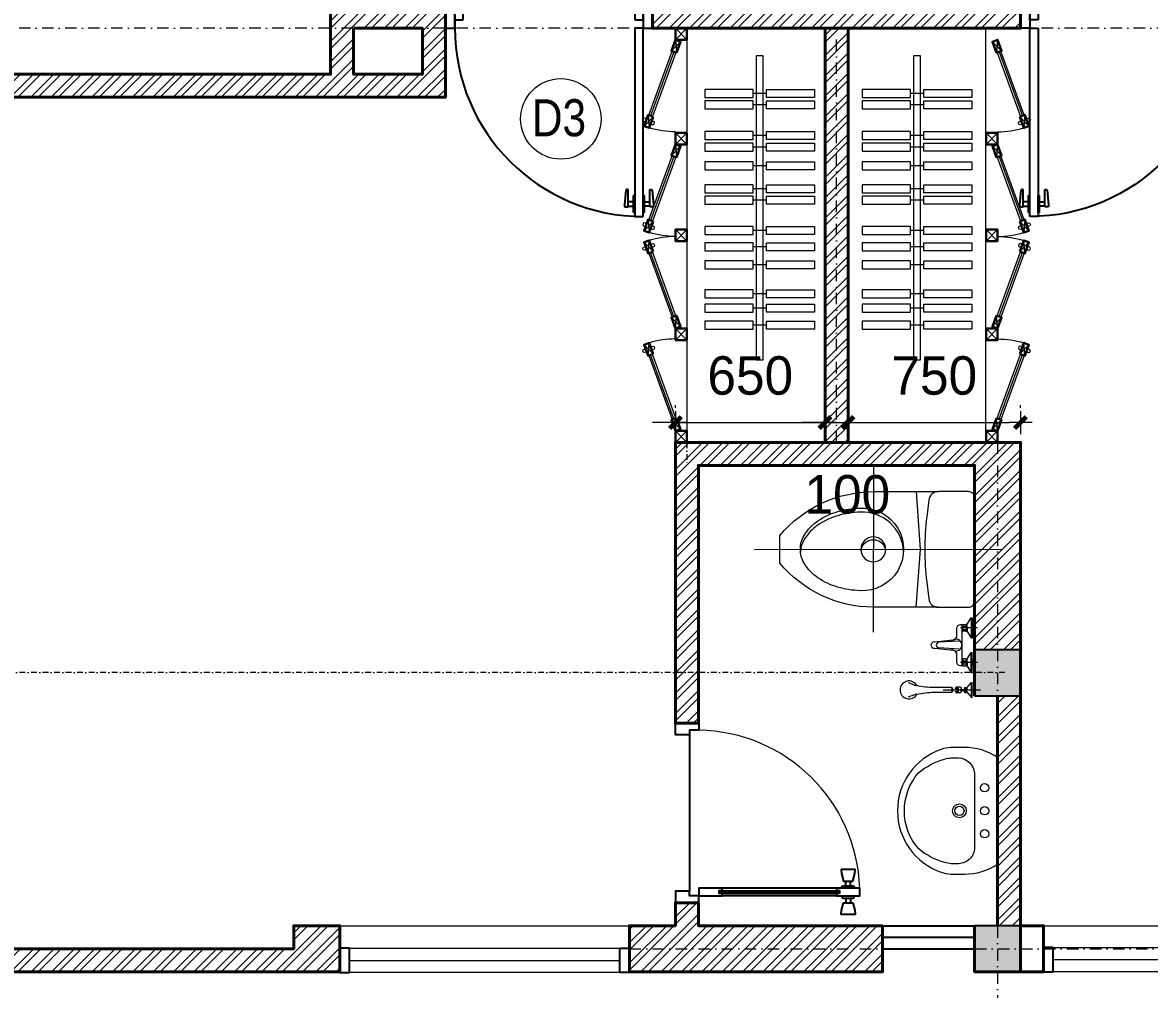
# Model space of a CAD drawing. Header units: millimetres. Extents: x 615730 to 2792744, y 139412 to 597571.
# Drawn here: x 669536 to 674436, y 289635 to 293837 of the extents above; entities that cross this region are included whole.
import ezdxf

# ---------------------------------------------------------------- set-up
doc = ezdxf.new("R2010")
doc.units = ezdxf.units.MM
doc.header["$MEASUREMENT"] = 0
doc.header["$PDMODE"] = 34
doc.linetypes.add('DASHDOT', pattern=[1, 0.5, -0.25, 0, -0.25])
doc.layers.get('0').update_dxf_attribs({"lineweight": 5})
for name, color, linetype, lineweight in [('1L', 1, 'Continuous', 9), ('AN_0.20', 2, 'Continuous', 20), ('CHITIET', 144, 'Continuous', 5), ('Ncua', 121, 'Continuous', 18), ('NETNGOAITUONG', 1, 'Continuous', 40), ('NTHAY1', 61, 'Continuous', 25), ('TIM TRUC', 149, 'DASHDOT', 9), ('VATDUNG', 33, 'Continuous', 13), ('VLIEU', 250, 'Continuous', 9)]:
    doc.layers.add(name, color=color, linetype=linetype, lineweight=lineweight)
for name, color, linetype in [('AN_TEXT', 254, 'Continuous'), ('CUA', 132, 'Continuous'), ('DOORS', 1, 'Continuous'), ('NET MANH', 252, 'Continuous'), ('NETCAT', 4, 'Continuous'), ('SWING', 7, 'Continuous'), ('THBI-VS', 1, 'Continuous'), ('VL', 155, 'Continuous')]:
    doc.layers.add(name, color=color, linetype=linetype)
doc.styles.add('romans', font='romans.shx', dxfattribs={"height": 240})
doc.styles.add('VNI-AVO', font='vni-roms.shx')
doc.dimstyles.new('1-50b', dxfattribs={"dimtxt": 167, "dimasz": 50, "dimexe": 75, "dimexo": 150, "dimgap": 120, "dimtad": 1, "dimdec": 0, "dimzin": 12, "dimtxsty": 'VNI-AVO', "dimblk": ']', "dimcen": 0, "dimdle": 50, "dimclrd": 252, "dimclre": 252, "dimclrt": 2, "dimadec": 0, "dimazin": 0, "dimtfac": 1, "dimtdec": 0, "dimtix": 1, "dimtmove": 2, "dimatfit": 0, "dimldrblk": 'OPEN90', "dimfxl": 1, "dimlwd": -1, "dimlwe": -1, "dimarcsym": 0})
pattern_1 = [(45, (0, 0), (-44.194174, 44.194174), []), (45, (0, 31.25), (-44.194174, 44.194174), [])]

# ---------------------------------------------------------------- blocks, each defined once
blk = doc.blocks.new('08PDRR02')
at = {"color": 0, "linetype": 'ByBlock'}
for p, q in [((1, 0), (0, 0)), ((0, 0), (0, -1)), ((1, -1), (1, 0)), ((0, -1), (1, -1))]:
    blk.add_line(p, q, dxfattribs=at)
blk = doc.blocks.new('08PDNB02')
at = {"color": 0, "linetype": 'ByBlock'}
for p, q in [((1.25, -0.55), (1.25, 2.75)), ((1.25, 2.75), (1.54, 2.75)), ((1.54, 2.75), (1.69, 2.59)), ((1.69, 2.59), (1.95, -0.13)), ((0, -1.62), (0, 1.62)), ((0, 1.62), (0.25, 1.62)), ((0.25, -1.62), (0.25, 1.62)), ((0.25, 0.38), (1.25, 0.38)), ((0.25, -1.62), (0, -1.62)), ((1.25, -0.38), (0.25, -0.38)), ((1.95, -0.55), (1.25, -0.55)), ((1.95, -0.13), (1.95, -0.55))]:
    blk.add_line(p, q, dxfattribs=at)
blk = doc.blocks.new('*U45')
at = {"layer": 'DOORS', "color": 0, "linetype": 'Continuous', "ltscale": 200}
for p, q in [((0, 15), (0, 55)), ((900, 15), (900, 55)), ((0, -25), (0, -55)), ((900, -25), (900, -55))]:
    blk.add_line(p, q, dxfattribs=at)
at = {"layer": 'SWING', "color": 1, "linetype": 'Continuous', "ltscale": 200}
blk.add_arc((0, 55), 900, 0, 90, dxfattribs=at)
at = {"layer": 'DOORS', "color": 8, "linetype": 'Continuous', "ltscale": 200, "xscale": 25.4, "yscale": 25.4, "zscale": 25.4, "rotation": 180}
blk.add_blockref('08PDNB02', (0, 895), dxfattribs=at)
at = {"layer": 'DOORS', "color": 0, "linetype": 'Continuous', "ltscale": 200, "xscale": 900, "yscale": 39.99999999999999, "rotation": 90}
blk.add_blockref('08PDRR02', (0, 55), dxfattribs=at)
at = {"layer": 'DOORS', "color": 8, "linetype": 'Continuous', "ltscale": 200, "xscale": 25.4, "yscale": -25.4, "zscale": 25.4}
blk.add_blockref('08PDNB02', (40, 895), dxfattribs=at)
at = {"layer": 'DOORS', "color": 0, "linetype": 'Continuous', "ltscale": 200, "xscale": 45, "yscale": 110}
for p in [(-45, 55), (900, 55)]:
    blk.add_blockref('08PDRR02', p, dxfattribs=at)
at = {"layer": 'DOORS', "color": 1, "linetype": 'Continuous', "ltscale": 200, "xscale": 39.99999999999999, "yscale": 69.99999999999999}
for p in [(0, 15), (860, 15)]:
    blk.add_blockref('08PDRR02', p, dxfattribs=at)
blk = doc.blocks.new('A$C15981CF1')
at = {"color": 8, "linetype": 'Continuous'}
for p, q in [((81, 101.2), (81, 598.8)), ((97.5, 611.2), (97.5, 88.8)), ((114.1, 101.2), (114.1, 598.7)), ((70.9, 60.7), (50.6, 60.7)), ((124.2, 60.7), (144.5, 60.7)), ((70.9, 40.5), (50.6, 40.5)), ((124.2, 40.5), (144.5, 40.5))]:
    blk.add_line(p, q, dxfattribs=at)
for points in [[(101.2, 740.5), (101.2, 801.3), (50.6, 801.3), (50.6, 700), (81, 700), (81, 740.5)], [(780, 740.5), (780, 801.3), (830.6, 801.3), (830.6, 700), (800.3, 700), (800.3, 740.5)], [(81, 598.8), (90.9, 598.8), (90.9, 611.2), (104.2, 611.2), (104.2, 598.7), (114.1, 598.7), (114.1, 700), (81, 700)], [(90.9, 88.8), (90.9, 101.2), (81, 101.2), (81, 0), (114.1, 0), (114.1, 101.3), (104.2, 101.3), (104.2, 88.8)], [(50.6, 30.4), (17.6, 21.8), (0, 20.2), (0, 81), (17.6, 79.4), (50.6, 70.9)], [(144.5, 30.4), (177.5, 21.8), (195.1, 20.2), (195.1, 81), (177.5, 79.4), (144.5, 70.9)]]:
    blk.add_lwpolyline(points, close=True, dxfattribs=at)
for points in [[(81, 78), (75.9, 78, 0.414214), (70.9, 72.9), (70.9, 29.7, 0.414214), (75.9, 24.6), (81, 24.6)], [(114.1, 78), (119.2, 78, -0.414214), (124.2, 72.9), (124.2, 29.7, -0.414214), (119.2, 24.6), (114.1, 24.6)]]:
    blk.add_lwpolyline(points, format="xyb", dxfattribs=at)
at = {"layer": '1L', "color": 8, "linetype": 'Continuous'}
for p, q in [((90.9, 611.2), (90.9, 88.8)), ((104.2, 611.2), (104.2, 88.8))]:
    blk.add_line(p, q, dxfattribs=at)
at = {"layer": '1L', "color": 8}
blk.add_arc((89.9, 710.1), 710.4, 271.9486, 359.1894, dxfattribs=at)
blk = doc.blocks.new('A$C1697067F')
at = {"layer": 'NETCAT', "color": 8, "linetype": 'Continuous'}
blk.add_blockref('A$C15981CF1', (0, 0), dxfattribs=at)
blk = doc.blocks.new('vtt2')
at = {"layer": 'VATDUNG'}
for p, q in [((-10.1, 0), (10.1, 0)), ((10.1, 0), (10.1, -10.1)), ((139.9, 0), (139.9, -10.1)), ((160.1, 0), (139.9, 0)), ((-43.6, -15.6), (-43.6, -11)), ((-43.6, -11), (43.6, -11)), ((-15.7, -33.5), (-43.6, -15.6)), ((-43.6, -15.6), (43.6, -15.6)), ((0, -33.5), (-15.7, -33.5)), ((-14.8, -50.8), (-14.8, -38.7)), ((-13, -36.7), (-13.6, -33.5)), ((-12.8, -36.7), (-9.6, -36.7)), ((10.1, -10.1), (-10.1, -10.1)), ((-6.9, -52.1), (-6.9, -37.3)), ((-4.3, -36.7), (4.3, -36.7)), ((0, -33.5), (15.7, -33.5)), ((6.9, -52.1), (6.9, -37.3)), ((9.6, -36.7), (12.8, -36.7)), ((13, -36.7), (13.6, -33.5)), ((14.8, -38.7), (14.8, -50.8)), ((15.7, -33.5), (43.6, -15.6)), ((43.6, -15.6), (43.6, -11)), ((106.4, -15.6), (106.4, -11)), ((193.6, -11), (106.4, -11)), ((134.3, -33.5), (106.4, -15.6)), ((193.6, -15.6), (106.4, -15.6)), ((150, -33.5), (134.3, -33.5)), ((135.2, -38.7), (135.2, -50.8)), ((137, -36.7), (136.4, -33.5)), ((140.4, -36.7), (137.2, -36.7)), ((139.9, -10.1), (160.1, -10.1)), ((143.1, -52.1), (143.1, -37.3)), ((154.3, -36.7), (145.7, -36.7)), ((150, -33.5), (165.7, -33.5)), ((156.9, -52.1), (156.9, -37.3)), ((162.8, -36.7), (159.6, -36.7)), ((163, -36.7), (163.6, -33.5)), ((164.8, -50.8), (164.8, -38.7)), ((165.7, -33.5), (193.6, -15.6)), ((193.6, -15.6), (193.6, -11)), ((237.1, -15.3), (237.1, -11)), ((301.9, -11), (237.1, -11)), ((260.9, -34.8), (237.1, -15.3)), ((301.9, -15.3), (237.1, -15.3)), ((280.5, -36.6), (258.5, -36.6)), ((258.5, -43.3), (258.5, -36.6)), ((258.5, -43.3), (280.5, -43.3)), ((260.9, -34.8), (269.5, -34.8)), ((260.9, -45.1), (269.5, -45.1)), ((265.7, -59.9), (267.2, -47.3)), ((278.1, -34.8), (269.5, -34.8)), ((278.1, -45.1), (269.5, -45.1)), ((273.3, -59.9), (271.8, -47.3)), ((278.1, -34.8), (301.9, -15.3)), ((280.5, -43.3), (280.5, -36.6)), ((301.9, -15.3), (301.9, -11)), ((-9.1, -55.9), (-9.1, -52.7)), ((4.3, -52.8), (-4.3, -52.8)), ((9.1, -55.9), (9.1, -52.7)), ((12.8, -52.8), (9.6, -52.8)), ((57.9, -68.1), (62.6, -155.9)), ((92.1, -68.1), (87.4, -155.9)), ((137.2, -52.8), (140.4, -52.8)), ((140.9, -55.9), (140.9, -52.7)), ((145.7, -52.8), (154.3, -52.8)), ((159.1, -55.9), (159.1, -52.7)), ((257, -65), (257, -78.4)), ((282, -65), (282, -78.4))]:
    blk.add_line(p, q, dxfattribs=at)
at = {"layer": 'VATDUNG', "linetype": 'Continuous'}
for p, q in [((0, 10.9), (0, -62.4)), ((150, 10.9), (150, -62.4)), ((269.5, -138.3), (269.5, 24)), ((259.5, -43.3), (259.5, -36.6)), ((260.5, -43.3), (260.5, -36.6)), ((261.5, -43.3), (261.5, -36.6)), ((262.5, -43.3), (262.5, -36.6)), ((263.5, -43.3), (263.5, -36.6)), ((264.5, -43.3), (264.5, -36.6)), ((265.5, -43.3), (265.5, -36.6)), ((266.5, -43.3), (266.5, -36.6)), ((267.5, -43.3), (267.5, -36.6)), ((268.5, -43.3), (268.5, -36.6)), ((269.5, -43.3), (269.5, -36.6)), ((270.5, -43.3), (270.5, -36.6)), ((271.5, -43.3), (271.5, -36.6)), ((272.5, -43.3), (272.5, -36.6)), ((273.5, -43.3), (273.5, -36.6)), ((274.5, -43.3), (274.5, -36.6)), ((275.5, -43.3), (275.5, -36.6)), ((276.5, -43.3), (276.5, -36.6)), ((277.5, -43.3), (277.5, -36.6)), ((278.5, -43.3), (278.5, -36.6)), ((279.5, -43.3), (279.5, -36.6)), ((262.9, -85.1), (262.9, -73.3)), ((276.1, -85.1), (276.1, -73.3))]:
    blk.add_line(p, q, dxfattribs=at)
at = {"layer": 'VATDUNG'}
for points in [[(-10.1, -10.1), (-10.1, 0)], [(160.1, -10.1), (160.1, 0)]]:
    blk.add_lwpolyline(points, dxfattribs=at)
for points in [[(-9.6, -52.8), (-12.8, -52.8, -0.414214), (-14.8, -50.8)], [(52.9, -94.7, -0.076151), (50, -87.5, 0.253452), (33.2, -78.4), (1.3, -78.4, -0.414214), (-14.7, -62.4), (-14.7, -55.9), (164.7, -55.9), (164.7, -62.4, -0.414214), (148.7, -78.4), (116.8, -78.4, 0.253452), (100, -87.5, -0.076151), (97.1, -94.7)], [(53.1, -96.3), (61.4, -174.7, 1.184895), (88.6, -174.7), (97, -94.9)], [(159.6, -52.8), (162.8, -52.8, 0.414214), (164.8, -50.8)], [(261.6, -99.8, 0.24616), (259.5, -102.6), (259.5, -176.9, -0.04738), (251, -252.2, 3.957386), (288, -252.2, -0.04738), (279.5, -176.9), (279.5, -102.6, 0.182299), (278.2, -100.3, 0.036518), (277.4, -96.9, 0.144549), (261.6, -96.9, 0.036518), (260.8, -100.3)], [(266, -57.5, 0.018576), (264.5, -57.8, 0.076901), (260.7, -59.4, 0.107156), (257.9, -62.2, 0.146395), (257, -65, 0.146395)], [(269.5, -70.5, 0.063925), (264.5, -71.2, 0.076901), (260.7, -72.8, 0.107156), (257.9, -75.6, 0.146395), (257, -78.4, 0.146395), (257.9, -81.2, 0.107156), (260.7, -83.9, 0.045668), (262.9, -85.1, 0.063925)], [(276.1, -85.1, 0.045668), (278.3, -83.9, 0.107156), (281.1, -81.2, 0.146395), (282, -78.4, 0.146395), (281.1, -75.6, 0.107156), (278.3, -72.8, 0.076901), (274.5, -71.2, 0.063925), (269.5, -70.5, 0.063925)], [(282, -65, 0.146395), (281.1, -62.2, 0.107156), (278.3, -59.4, 0.076901), (274.5, -57.8, 0.018576), (273, -57.5, 0.063925)]]:
    blk.add_lwpolyline(points, format="xyb", dxfattribs=at)
at = {"layer": 'VATDUNG', "linetype": 'Continuous'}
for points in [[(269.5, -72, 0.063925), (264.9, -72.6, 0.076901), (261.5, -74.1, 0.107156), (259.1, -76.4, 0.146395), (258.5, -78.4, 0.146395), (259.1, -80.3, 0.107156), (261.5, -82.7, 0.033209), (262.9, -83.4, 0.063925)], [(276.1, -83.4, 0.033209), (277.5, -82.7, 0.107156), (279.9, -80.3, 0.146395), (280.5, -78.4, 0.146395), (279.9, -76.4, 0.107156), (277.5, -74.1, 0.076901), (274.1, -72.6, 0.063925), (269.5, -72, 0.063925)]]:
    blk.add_lwpolyline(points, format="xyb", dxfattribs=at)
at = {"layer": 'VATDUNG'}
for centre, radius, start, end in [((-12.8, -38.7), 2, 90, 180), ((-22.8, -97.2), 61.9, 75.1734, 77.7048), ((8.9, -97.2), 61.9, 102.2952, 104.8266), ((-8.9, -97.2), 61.9, 75.1734, 77.7048), ((22.8, -97.2), 61.9, 102.2952, 104.8266), ((12.8, -38.7), 2, 0, 90), ((137.2, -38.7), 2, 90, 180), ((127.2, -97.2), 61.9, 75.1734, 77.7048), ((158.9, -97.2), 61.9, 102.2952, 104.8266), ((141.1, -97.2), 61.9, 75.1734, 77.7048), ((172.8, -97.2), 61.9, 102.2952, 104.8266), ((162.8, -38.7), 2, 0, 90), ((261.3, -36.3), 1.64, 104.0487, 187.5065), ((261.3, -43.6), 1.64, 172.4935, 255.9513), ((269.1, -43.3), 4.42, 204.1816, 274.5789), ((269.9, -43.3), 4.42, 265.4211, 335.8184), ((277.7, -36.3), 1.64, 352.4935, 75.9513), ((277.7, -43.6), 1.64, 284.0487, 7.5065), ((-22.8, 7.7), 61.9, 282.2952, 284.8266), ((8.9, 7.7), 61.9, 255.1734, 257.7048), ((-8.9, 7.7), 61.9, 282.2952, 284.8266), ((22.8, 7.7), 61.9, 255.1734, 257.7048), ((12.8, -50.8), 2, 270, 0), ((75, -81.6), 25.7, 346.8148, 193.1852), ((75, -81.6), 25.7, 210.604, 233.5986), ((33.2, -98.4), 20, 6.0147, 10.6781), ((75, -81.6), 25.7, 306.4014, 329.396), ((116.8, -98.4), 20, 169.3219, 173.9853), ((137.2, -50.8), 2, 180, 270), ((127.2, 7.7), 61.9, 282.2952, 284.8266), ((158.9, 7.7), 61.9, 255.1734, 257.7048), ((141.1, 7.7), 61.9, 282.2952, 284.8266), ((172.8, 7.7), 61.9, 255.1734, 257.7048), ((268, -60.2), 2.4, 173.0536, 247.3092), ((269.5, -56.7), 6.2, 247.3092, 292.6908), ((271, -60.2), 2.4, 292.6908, 6.9464), ((269.5, -126.6), 28, 73.5498, 106.4502), ((275.8, -103.2), 3.78, 49.8361, 63.8259), ((75, -155.3), 12.4, 183.071, 356.929), ((-23251, 9104.2), 25297.4, 338.19981, 338.25273), ((31.2, -193.6), 227.5, 340.6929, 344.5981), ((-141.1, -169.6), 400.7, 347.8411, 348.1128), ((680.1, -169.6), 400.7, 191.8872, 192.1589), ((507.8, -193.6), 227.5, 195.4019, 199.3071), ((23790, 9104.2), 25297.4, 201.74727, 201.80019)]:
    blk.add_arc(centre, radius, start, end, dxfattribs=at)
blk = doc.blocks.new('A$C2E0F34A2')
at = {"color": 126, "lineweight": 9}
for p, q in [((0, 0), (50, 50)), ((50, 0), (0, 50))]:
    blk.add_line(p, q, dxfattribs=at)
at = {"lineweight": 30}
blk.add_lwpolyline([(50, 50), (0, 50), (0, 0), (50, 0)], close=True, dxfattribs=at)
blk = doc.blocks.new('A$C53DA2F3A')
at = {"color": 126, "lineweight": 9}
for p, q in [((586.4, 208.8), (656.2, 278.7)), ((91.3, 50.8), (579.2, 228.9)), ((572.1, 248), (670.5, 239.5)), ((0, 39.2), (98.5, 30.7)), ((14.3, 0), (84.1, 69.9))]:
    blk.add_line(p, q, dxfattribs=at)
at = {"lineweight": 30}
for points in [[(586.4, 208.8), (670.5, 239.5), (656.2, 278.7), (572.1, 248)], [(98.5, 30.7), (14.3, 0), (0, 39.2), (84.1, 69.9)]]:
    blk.add_lwpolyline(points, close=True, dxfattribs=at)
blk.add_lwpolyline([(96.3, 36.7), (584.2, 214.7), (574.2, 242.1), (86.3, 64)], close=True)
for centre in [(609.3, 275.8), (632.8, 211.6)]:
    blk.add_circle(centre, 13.3)
at = {"color": 126, "lineweight": 9}
blk.add_arc((-9.9, 37), 709.9, 0.1773, 16.57154, dxfattribs=at)
blk = doc.blocks.new('A$C7FCA254A')
at = {"layer": 'VLIEU', "extrusion": (-1.22461e-16, 4.94336e-30, -1)}
for points in [[(-410.4, 570), (-409.8, 0)], [(-557.6, 484.3), (-571.6, 284.8), (-557.2, 85.3)], [(0, 285.4), (-851.7, 284.5)]]:
    blk.add_lwpolyline(points, dxfattribs=at)
for points in [[(-634.1, 85.3), (-409.9, 85.5, 0.218492), (-87, 237.8), (-87.1, 332.8, 0.218492), (-410.3, 484.5), (-634.5, 484.3)], [(-514.6, 277.8, -0.414259), (-365.1, 413.4, -0.060335), (-287.3, 401.1, -0.081386), (-219.1, 369.1, -0.106971), (-171.7, 318.9, -0.116903), (-158.6, 278.1, -0.116903)]]:
    blk.add_lwpolyline(points, format="xyb", dxfattribs=at)
for points in [[(-761.4, 108.9), (-761.8, 460.4, -0.414214), (-738, 484.2), (-634.5, 484.3, -0.379919), (-601.4, 455), (-594.5, 397.1, -0.059314), (-594.2, 172.5), (-601.1, 114.6, -0.379919), (-634.1, 85.3), (-737.6, 85.2, -0.414214)], [(-365.1, 427.6, 1.051391), (-364.8, 142.5, 0.060335), (-287, 154.9, 0.081386), (-218.9, 187, 0.106971), (-171.6, 237.3, 0.136416), (-158.3, 285.3, 0.136416), (-171.7, 333.2, 0.106971), (-219.1, 383.4, 0.081386), (-287.3, 415.4, 0.060335)]]:
    blk.add_lwpolyline(points, format="xyb", close=True, dxfattribs=at)
blk.add_circle((-410.1, 285), 42.8, dxfattribs=at)
blk.add_arc((-410.1, 275.5), 42.8, 6.4388, 173.68, dxfattribs=at)
blk = doc.blocks.new('A$C27AD62B1')
at = {"layer": 'NETCAT', "rotation": 90}
blk.add_blockref('A$C7FCA254A', (570, 0), dxfattribs=at)
blk = doc.blocks.new('LAV3')
at = {"color": 0, "linetype": 'ByBlock'}
for points in [[(-275, -203.4, 0.073543), (-267, -244.9, 0.712116), (267.1, -244.4, 0.073543), (275, -202.9), (275, -143.5, 0.151566), (231.8, 0), (-231.8, 0, 0.152056), (-275, -144)], [(166, -342.6, -0.374236), (-165.7, -342.9, -0.103818), (-224.5, -230, -0.071348), (-230, -202.3), (-230, -170, -0.399589), (-160, -99.9), (151.7, -99.9, -0.433457), (230, -169.6), (230, -201.9, -0.071348), (224.6, -229.6, -0.103818)]]:
    blk.add_lwpolyline(points, format="xyb", close=True, dxfattribs=at)
for centre, radius in [((-100.1, -56), 18), ((-0.1, -55.9), 18), ((99.9, -55.9), 18), ((0, -165.5), 30), ((0, -165.5), 20)]:
    blk.add_circle(centre, radius, dxfattribs=at)
blk = doc.blocks.new(']')
for p, q in [((0, 1), (0, -1)), ((1, 0), (-1, 0))]:
    blk.add_line(p, q)
at = {"color": 9, "const_width": 0.4}
blk.add_lwpolyline([(-0.509, -0.509), (0.509, 0.509)], dxfattribs=at)
blk = doc.blocks.new('*D1260')
at = {"layer": 'DEFPOINTS', "color": 0, "ltscale": 10, "transparency": 16777216}
for p in [(673025.1, 292098.2), (672375.1, 292011.6), (673025.1, 292011.6)]:
    blk.add_point(p, dxfattribs=at)
at = {"layer": 'VLIEU', "color": 252, "ltscale": 10, "transparency": 16777216}
for p, q in [((672375.1, 292161.6), (672375.1, 292173.2)), ((673025.1, 292161.6), (673025.1, 292173.2)), ((672325.1, 292098.2), (672275.1, 292098.2)), ((672375.1, 292098.2), (673025.1, 292098.2)), ((673075.1, 292098.2), (673125.1, 292098.2))]:
    blk.add_line(p, q, dxfattribs=at)
at = {"layer": 'VLIEU', "color": 252, "ltscale": 10, "transparency": 16777216, "xscale": 50, "yscale": 50, "zscale": 50}
blk.add_blockref(']', (672375.1, 292098.2), dxfattribs=at)
at = {"layer": 'VLIEU', "color": 252, "ltscale": 10, "transparency": 16777216, "xscale": 50, "yscale": 50, "zscale": 50, "rotation": 180}
blk.add_blockref(']', (673025.1, 292098.2), dxfattribs=at)
at = {"layer": 'VLIEU', "color": 2, "ltscale": 10, "transparency": 16777216, "insert": (672700.1, 292301.7), "char_height": 167, "attachment_point": 5, "style": 'VNI-AVO'}
blk.add_mtext('650', dxfattribs=at)
blk = doc.blocks.new('_Open90')
at = {"color": 0, "linetype": 'ByBlock', "lineweight": -2}
for p, q in [((0, 0), (-1, 0)), ((-0.5, 0.5), (0, 0)), ((0, 0), (-0.5, -0.5))]:
    blk.add_line(p, q, dxfattribs=at)
blk = doc.blocks.new('*D1261')
at = {"layer": 'DEFPOINTS', "color": 0, "ltscale": 10, "transparency": 16777216}
for p in [(673125.1, 292098.2), (673025.1, 292011.6), (673125.1, 292011.6)]:
    blk.add_point(p, dxfattribs=at)
at = {"layer": 'VLIEU', "color": 252, "ltscale": 10, "transparency": 16777216}
for p, q in [((673025.1, 292161.6), (673025.1, 292173.2)), ((673125.1, 292161.6), (673125.1, 292173.2)), ((672975.1, 292098.2), (672925.1, 292098.2)), ((673025.1, 292098.2), (673125.1, 292098.2)), ((673175.1, 292098.2), (673225.1, 292098.2))]:
    blk.add_line(p, q, dxfattribs=at)
at = {"layer": 'VLIEU', "color": 252, "ltscale": 10, "transparency": 16777216, "xscale": 50, "yscale": 50, "zscale": 50}
blk.add_blockref(']', (673025.1, 292098.2), dxfattribs=at)
at = {"layer": 'VLIEU', "color": 252, "ltscale": 10, "transparency": 16777216, "xscale": 50, "yscale": 50, "zscale": 50, "rotation": 180}
blk.add_blockref(']', (673125.1, 292098.2), dxfattribs=at)
at = {"layer": 'VLIEU', "color": 2, "ltscale": 10, "transparency": 16777216, "insert": (673122.2, 291785.3), "char_height": 167, "attachment_point": 5, "style": 'VNI-AVO'}
blk.add_mtext('100', dxfattribs=at)
blk = doc.blocks.new('*D1262')
at = {"layer": 'DEFPOINTS', "color": 0, "ltscale": 10, "transparency": 16777216}
for p in [(673875.1, 292098.2), (673125.1, 292011.6), (673875.1, 292011.6)]:
    blk.add_point(p, dxfattribs=at)
at = {"layer": 'VLIEU', "color": 252, "ltscale": 10, "transparency": 16777216}
for p, q in [((673125.1, 292161.6), (673125.1, 292173.2)), ((673875.1, 292161.6), (673875.1, 292173.2)), ((673175.1, 292098.2), (673825.1, 292098.2))]:
    blk.add_line(p, q, dxfattribs=at)
at = {"layer": 'VLIEU', "color": 252, "ltscale": 10, "transparency": 16777216, "xscale": 50, "yscale": 50, "zscale": 50, "rotation": 180}
blk.add_blockref(']', (673125.1, 292098.2), dxfattribs=at)
at = {"layer": 'VLIEU', "color": 252, "ltscale": 10, "transparency": 16777216, "xscale": 50, "yscale": 50, "zscale": 50}
blk.add_blockref(']', (673875.1, 292098.2), dxfattribs=at)
at = {"layer": 'VLIEU', "color": 2, "ltscale": 10, "transparency": 16777216, "insert": (673500.1, 292301.7), "char_height": 167, "attachment_point": 5, "style": 'VNI-AVO'}
blk.add_mtext('750', dxfattribs=at)

msp = doc.modelspace()

# ---------------------------------------------------------------- hatches: boundary and pattern name
at = {"layer": 'VLIEU', "ltscale": 10}
h = msp.add_hatch(dxfattribs=at)
h.set_pattern_fill('STEEL', color=256, scale=500, style=0)
h.set_pattern_definition(pattern_1)
h.paths.add_polyline_path([(666574.8, 294830.2), (666374.8, 294830.2), (666374.8, 294311.6), (666574.8, 294311.6)])
h.paths.add_polyline_path([(666574.8, 294111.6), (666374.8, 294111.6), (666374.8, 293711.6), (666774.8, 293711.6), (666774.8, 293811.6), (666774.8, 293911.6), (666574.8, 293911.6)])
h.paths.add_polyline_path([(668575.1, 293911.6), (667675.1, 293911.6), (667675.1, 293711.6), (668475.1, 293711.6), (668475.1, 291111.6), (666875.1, 291111.6), (666875.1, 291011.6), (666375.1, 291011.6), (666375.1, 291111.6), (665975.1, 291111.6), (665975.1, 291011.6), (665475.1, 291011.6), (665475.1, 291111.6), (665075.1, 291111.6), (665075.1, 291486.6), (664875.1, 291486.6), (664875.1, 290811.6), (665475.1, 290811.6), (665475.1, 290911.6), (665975.1, 290911.6), (665975.1, 290811.6), (666375.1, 290811.6), (666375.1, 290911.6), (666875.1, 290911.6), (666875.1, 290811.6), (667275.1, 290811.6), (667275.1, 290911.6), (667775.1, 290911.6), (667775.1, 290811.6), (668375.1, 290811.6), (668375.1, 290711.6), (668575.1, 290711.6), (668575.1, 293511.6), (671375.1, 293511.6), (671375.1, 293911.6), (670875.6, 293911.6), (670875.6, 293611.6), (668575.1, 293611.6)])
h.paths.add_polyline_path([(670975.6, 293811.6), (671275.1, 293811.6), (671275.1, 293611.6), (670975.6, 293611.6)], flags=16)
h = msp.add_hatch(dxfattribs=at)
h.set_pattern_fill('STEEL', color=256, scale=500, style=0)
h.set_pattern_definition(pattern_1)
h.paths.add_polyline_path([(673125.1, 293811.6), (673025.1, 293811.6), (673025.1, 292011.6), (673125.1, 292011.6)])
h.paths.add_polyline_path([(673875.1, 293911.6), (672275.1, 293911.6), (672275.1, 293811.6), (673675.1, 293811.6), (673775.1, 293811.6), (673875.1, 293811.6)])
h = msp.add_hatch(dxfattribs=at)
h.set_pattern_fill('STEEL', color=256, scale=500, style=0)
h.set_pattern_definition(pattern_1)
h.paths.add_polyline_path([(672475.1, 291911.6), (673675.1, 291911.6), (673675.1, 291762.9, -0.000071), (673675.1, 291762.9), (673675.1, 291353.3), (673675.1, 291110.4), (673875.1, 291110.4), (673875.1, 292011.6), (672375.1, 292011.6), (672375.1, 290791.6), (672475.1, 290791.6)])
h.paths.add_polyline_path([(673875.1, 290910.4), (673774.9, 290910.4), (673775, 290588.3, -0.071668), (673776, 290581.3, -0.071598), (673775, 290574.2), (673775, 290438.3, -0.070921), (673776, 290431.3, -0.070851), (673775, 290424.3), (673775, 290288.2, -0.070166), (673776, 290281.3, -0.070096), (673775, 290274.4), (673775.1, 289911.6), (673875.1, 289911.6), (673875.1, 289911.6)])
h = msp.add_hatch(dxfattribs=at)
h.set_pattern_fill('STEEL', color=256, scale=500, style=0)
h.set_pattern_definition(pattern_1)
h.paths.add_polyline_path([(670915.1, 289813.3), (670915.1, 289911.6), (670715.1, 289911.6), (670715.1, 289811.6), (668575.1, 289811.6), (668575.1, 290111.6), (668375.1, 290111.6), (668375.1, 289911.6), (667775.1, 289911.6), (667775.1, 289711.6), (670915.1, 289711.6)])
h = msp.add_hatch(dxfattribs=at)
h.set_pattern_fill('STEEL', color=256, scale=500, style=0)
h.set_pattern_definition(pattern_1)
h.paths.add_polyline_path([(673275.1, 289911.6), (672475.1, 289911.6), (672475.1, 290011.6), (672375.1, 290011.6), (672375.1, 289911.6), (672175.1, 289911.6), (672175.1, 289711.6), (673275.1, 289711.6)])

# ---------------------------------------------------------------- linework, layer by layer
at = {"layer": 'AN_0.20', "color": 3}
msp.add_circle((671876.5, 293417.9), 175, dxfattribs=at)
at = {"layer": 'CUA'}
for points in [[(670957.4, 289813.3), (670915.1, 289813.3), (670915.1, 289707.6), (670957.4, 289707.6), (670957.4, 289813.3)], [(672132.8, 289813.3), (672175.1, 289813.3), (672175.1, 289707.6), (672132.8, 289707.6), (672132.8, 289813.3)], [(674017.3, 289817.2), (673975.1, 289817.2), (673975.1, 289711.6), (674017.3, 289711.6), (674017.3, 289817.2)]]:
    msp.add_lwpolyline(points, dxfattribs=at)
at = {"layer": 'NET MANH'}
for points in [[(673674.9, 290910.4), (673874.9, 290910.4), (673874.9, 291110.4), (673674.9, 291110.4)], [(673674.9, 289711.6), (673874.9, 289711.6), (673874.9, 289911.6), (673674.9, 289911.6)]]:
    msp.add_lwpolyline(points, close=True, dxfattribs=at)
for points in [[(673675.1, 291110.4), (673875.1, 291110.4), (673675.1, 290910.4), (673875.1, 290910.4)], [(673675.1, 289911.6), (673875.1, 289911.6), (673675.1, 289711.6), (673875.1, 289711.6)]]:
    msp.add_solid(points, dxfattribs=at)
at = {"layer": 'NETNGOAITUONG'}
for p, q in [((673025.1, 292011.6), (673025.1, 293811.6)), ((673125.1, 292011.6), (673125.1, 293811.6)), ((673774.9, 290910.4), (673775.1, 289911.6))]:
    msp.add_line(p, q, dxfattribs=at)
for points in [[(668575.1, 293511.6), (671375.1, 293511.6), (671375.1, 293911.6), (670875.6, 293911.6), (670875.6, 293611.6), (668575.1, 293611.6)], [(672275.1, 293811.6), (673675.1, 293811.6), (673675.1, 293811.6), (673775.1, 293811.6), (673775.1, 293811.6), (673875.1, 293811.6), (673875.1, 293911.6), (672275.1, 293911.6), (672275.1, 293811.6), (672275.1, 293811.6)], [(673875.1, 289911.6), (673875.1, 289911.6), (673875.1, 289911.6), (673875.1, 292011.6), (672375.1, 292011.6), (672375.1, 290791.6), (672475.1, 290791.6), (672475.1, 291911.6), (673675.1, 291911.6), (673675.1, 290910.4)], [(670915.1, 289711.6), (670915.1, 289911.6), (670715.1, 289911.6), (670715.1, 289811.6), (668575.1, 289811.6), (668575.1, 290111.6), (668375.1, 290111.6), (668375.1, 289911.6), (667775.1, 289911.6), (667775.1, 289711.6), (670915.1, 289711.6)], [(673275.1, 289911.6), (672475.1, 289911.6), (672475.1, 290011.6), (672375.1, 290011.6), (672375.1, 289911.6), (672175.1, 289911.6), (672175.1, 289711.6)], [(672175.1, 289711.6), (673275.1, 289711.6), (673275.1, 289911.6)], [(673275.1, 289911.6), (672475.1, 289911.6)], [(673675.1, 289913.2), (673675.1, 289711.6), (673975.1, 289711.6), (673975.1, 289911.6), (673875.1, 289911.6), (673874.9, 289711.6)], [(673675.1, 289712.7), (673675.1, 289712.7)]]:
    msp.add_lwpolyline(points, dxfattribs=at)
msp.add_lwpolyline([(670975.6, 293811.6), (671275.1, 293811.6), (671275.1, 293611.6), (670975.6, 293611.6)], close=True, dxfattribs=at)
at = {"layer": 'TIM TRUC', "ltscale": 100}
for p, q in [((673675.1, 293811.6), (664115.1, 293811.6)), ((673075.1, 292011.6), (673075.1, 293811.6)), ((686529.1, 293811.6), (673775.1, 293811.6)), ((673774.6, 292011.6), (673775.2, 287814.8)), ((672175.1, 289811.6), (677875.1, 289811.6))]:
    msp.add_line(p, q, dxfattribs=at)
at = {"layer": 'TIM TRUC', "ltscale": 50}
for p, q in [((672425.1, 292011.6), (672425.1, 291911.6)), ((673806.8, 291011.6), (666875.1, 291011.6))]:
    msp.add_line(p, q, dxfattribs=at)
at = {"layer": 'VATDUNG'}
for points in [[(672726.3, 293691.4), (672726.3, 292371.2), (672756.3, 292371.2), (672756.3, 293691.4)], [(673410.5, 293691.4), (673410.5, 292371.2), (673440.5, 292371.2), (673440.5, 293691.4)], [(672712.2, 293511), (672712.2, 293545.9), (672503, 293545.9), (672503, 293511)], [(672979.5, 293545.9), (672979.5, 293511), (672770.3, 293511), (672770.3, 293545.9)], [(673396.5, 293511), (673396.5, 293545.9), (673187.3, 293545.9), (673187.3, 293511)], [(673663.8, 293545.9), (673663.8, 293511), (673454.6, 293511), (673454.6, 293545.9)], [(672712.2, 293461.8), (672712.2, 293496.7), (672503, 293496.7), (672503, 293461.8)], [(672979.5, 293496.7), (672979.5, 293461.8), (672770.3, 293461.8), (672770.3, 293496.7)], [(673396.5, 293461.8), (673396.5, 293496.7), (673187.3, 293496.7), (673187.3, 293461.8)], [(673663.8, 293496.7), (673663.8, 293461.8), (673454.6, 293461.8), (673454.6, 293496.7)], [(672712.2, 293328.7), (672712.2, 293363.6), (672503, 293363.6), (672503, 293328.7)], [(672979.5, 293363.6), (672979.5, 293328.7), (672770.3, 293328.7), (672770.3, 293363.6)], [(673396.5, 293328.7), (673396.5, 293363.6), (673187.3, 293363.6), (673187.3, 293328.7)], [(673663.8, 293363.6), (673663.8, 293328.7), (673454.6, 293328.7), (673454.6, 293363.6)], [(672712.2, 293277.3), (672712.2, 293312.2), (672503, 293312.2), (672503, 293277.3)], [(672979.5, 293312.2), (672979.5, 293277.3), (672770.3, 293277.3), (672770.3, 293312.2)], [(673396.5, 293277.3), (673396.5, 293312.2), (673187.3, 293312.2), (673187.3, 293277.3)], [(673663.8, 293312.2), (673663.8, 293277.3), (673454.6, 293277.3), (673454.6, 293312.2)], [(672712.2, 293196.9), (672712.2, 293231.8), (672503, 293231.8), (672503, 293196.9)], [(672979.5, 293231.8), (672979.5, 293196.9), (672770.3, 293196.9), (672770.3, 293231.8)], [(673396.5, 293196.9), (673396.5, 293231.8), (673187.3, 293231.8), (673187.3, 293196.9)], [(673663.8, 293231.8), (673663.8, 293196.9), (673454.6, 293196.9), (673454.6, 293231.8)], [(672712.2, 293096.4), (672712.2, 293131.2), (672503, 293131.2), (672503, 293096.4)], [(672979.5, 293131.2), (672979.5, 293096.4), (672770.3, 293096.4), (672770.3, 293131.2)], [(673396.5, 293096.4), (673396.5, 293131.2), (673187.3, 293131.2), (673187.3, 293096.4)], [(673663.8, 293131.2), (673663.8, 293096.4), (673454.6, 293096.4), (673454.6, 293131.2)], [(672712.2, 293047.2), (672712.2, 293082.1), (672503, 293082.1), (672503, 293047.2)], [(672979.5, 293082.1), (672979.5, 293047.2), (672770.3, 293047.2), (672770.3, 293082.1)], [(673396.5, 293047.2), (673396.5, 293082.1), (673187.3, 293082.1), (673187.3, 293047.2)], [(673663.8, 293082.1), (673663.8, 293047.2), (673454.6, 293047.2), (673454.6, 293082.1)], [(672712.2, 292915.4), (672712.2, 292950.3), (672503, 292950.3), (672503, 292915.4)], [(672979.5, 292950.3), (672979.5, 292915.4), (672770.3, 292915.4), (672770.3, 292950.3)], [(673396.5, 292915.4), (673396.5, 292950.3), (673187.3, 292950.3), (673187.3, 292915.4)], [(673663.8, 292950.3), (673663.8, 292915.4), (673454.6, 292915.4), (673454.6, 292950.3)], [(672712.2, 292843.9), (672712.2, 292878.8), (672503, 292878.8), (672503, 292843.9)], [(672979.5, 292878.8), (672979.5, 292843.9), (672770.3, 292843.9), (672770.3, 292878.8)], [(673396.5, 292843.9), (673396.5, 292878.8), (673187.3, 292878.8), (673187.3, 292843.9)], [(673663.8, 292878.8), (673663.8, 292843.9), (673454.6, 292843.9), (673454.6, 292878.8)], [(672712.2, 292765.7), (672712.2, 292800.6), (672503, 292800.6), (672503, 292765.7)], [(672979.5, 292800.6), (672979.5, 292765.7), (672770.3, 292765.7), (672770.3, 292800.6)], [(673396.5, 292765.7), (673396.5, 292800.6), (673187.3, 292800.6), (673187.3, 292765.7)], [(673663.8, 292800.6), (673663.8, 292765.7), (673454.6, 292765.7), (673454.6, 292800.6)], [(672712.2, 292640.2), (672712.2, 292675.1), (672503, 292675.1), (672503, 292640.2)], [(672979.5, 292675.1), (672979.5, 292640.2), (672770.3, 292640.2), (672770.3, 292675.1)], [(673396.5, 292640.2), (673396.5, 292675.1), (673187.3, 292675.1), (673187.3, 292640.2)], [(673663.8, 292675.1), (673663.8, 292640.2), (673454.6, 292640.2), (673454.6, 292675.1)], [(672712.2, 292577.6), (672712.2, 292612.5), (672503, 292612.5), (672503, 292577.6)], [(672979.5, 292612.5), (672979.5, 292577.6), (672770.3, 292577.6), (672770.3, 292612.5)], [(673396.5, 292577.6), (673396.5, 292612.5), (673187.3, 292612.5), (673187.3, 292577.6)], [(673663.8, 292612.5), (673663.8, 292577.6), (673454.6, 292577.6), (673454.6, 292612.5)], [(672712.2, 292503.9), (672712.2, 292538.8), (672503, 292538.8), (672503, 292503.9)], [(672979.5, 292538.8), (672979.5, 292503.9), (672770.3, 292503.9), (672770.3, 292538.8)], [(673396.5, 292503.9), (673396.5, 292538.8), (673187.3, 292538.8), (673187.3, 292503.9)], [(673663.8, 292538.8), (673663.8, 292503.9), (673454.6, 292503.9), (673454.6, 292538.8)]]:
    msp.add_lwpolyline(points, close=True, dxfattribs=at)
for points in [[(672770.3, 293528.4), (672712.2, 293528.4)], [(673454.6, 293528.4), (673396.5, 293528.4)], [(672770.3, 293479.3), (672712.2, 293479.3)], [(673454.6, 293479.3), (673396.5, 293479.3)], [(672770.3, 293346.1), (672712.2, 293346.1)], [(673454.6, 293346.1), (673396.5, 293346.1)], [(672770.3, 293294.7), (672712.2, 293294.7)], [(673454.6, 293294.7), (673396.5, 293294.7)], [(672770.3, 293214.3), (672712.2, 293214.3)], [(673454.6, 293214.3), (673396.5, 293214.3)], [(672770.3, 293113.8), (672712.2, 293113.8)], [(673454.6, 293113.8), (673396.5, 293113.8)], [(672770.3, 293064.7), (672712.2, 293064.7)], [(673454.6, 293064.7), (673396.5, 293064.7)], [(672770.3, 292932.9), (672712.2, 292932.9)], [(673454.6, 292932.9), (673396.5, 292932.9)], [(672770.3, 292861.4), (672712.2, 292861.4)], [(673454.6, 292861.4), (673396.5, 292861.4)], [(672770.3, 292783.2), (672712.2, 292783.2)], [(673454.6, 292783.2), (673396.5, 292783.2)], [(672770.3, 292657.6), (672712.2, 292657.6)], [(673454.6, 292657.6), (673396.5, 292657.6)], [(672770.3, 292595.1), (672712.2, 292595.1)], [(673454.6, 292595.1), (673396.5, 292595.1)], [(672770.3, 292521.4), (672712.2, 292521.4)], [(673454.6, 292521.4), (673396.5, 292521.4)]]:
    msp.add_lwpolyline(points, dxfattribs=at)
at = {"layer": 'VL', "ltscale": 10}
for p, q in [((672435.8, 290740.9), (672435.8, 290062.2)), ((673275.1, 289911.6), (673675.1, 289911.6)), ((673275.1, 289862.5), (673675.1, 289862.5)), ((673275.1, 289811.6), (673675.1, 289811.6))]:
    msp.add_line(p, q, dxfattribs=at)
at = {"layer": 'VLIEU', "ltscale": 10}
for p, q in [((673724.5, 292011.6), (673724.5, 293811.6)), ((672425.1, 293761.6), (672425.1, 292061.6)), ((670915.1, 289911.6), (672175.1, 289911.6)), ((673975.1, 289911.6), (675235.1, 289911.6)), ((670957.4, 289760.5), (672132.8, 289760.5)), ((674017.3, 289764.4), (675192.8, 289764.4))]:
    msp.add_line(p, q, dxfattribs=at)
for points in [[(670957.4, 289813.3), (672132.8, 289813.3), (672132.8, 289707.6), (670957.4, 289707.6)], [(674017.3, 289817.2), (675192.8, 289817.2), (675192.8, 289711.6), (674017.3, 289711.6)]]:
    msp.add_lwpolyline(points, close=True, dxfattribs=at)

# ---------------------------------------------------------------- block references
at = {"layer": 'CHITIET', "xscale": 1.260000000009313, "yscale": 1.260000000009313, "zscale": 1.260000000009313, "rotation": 270}
msp.add_blockref('A$C27AD62B1', (672718.4, 291906.1), dxfattribs=at)
at = {"layer": 'Ncua'}
for p, rotation in [((672375.1, 293811.6), 270), ((672375.1, 293356.8), 270), ((672375.1, 292936.6), 270), ((672375.1, 292936.6), 270), ((673775.1, 292456.8), 90), ((673775.1, 292456.8), 90), ((673775.1, 292011.6), 90)]:
    msp.add_blockref('A$C2E0F34A2', p, dxfattribs=dict(at, rotation=rotation))
at = {"layer": 'Ncua', "yscale": 0.5711160327773541}
for p, xscale, zscale, rotation in [((672397.5, 293761.6), -0.5711160327773541, 0.57111603279025, 90), ((673752.7, 293761.6), 0.5711160327773541, 0.5711160327773541, 270), ((672397.5, 293306.8), -0.5711160327773541, 0.57111603279025, 90), ((673752.7, 293306.8), 0.5711160327773541, 0.5711160327773541, 270), ((672397.5, 292506.8), 0.5711160327773541, 0.5711160327773541, 90), ((673752.7, 292506.8), -0.5711160327773541, 0.57111603279025, 270), ((672397.5, 292061.6), 0.5711160327773541, 0.5711160327773541, 90), ((673752.7, 292061.6), -0.5711160327773541, 0.57111603279025, 270)]:
    msp.add_blockref('A$C53DA2F3A', p, dxfattribs=dict(at, xscale=xscale, zscale=zscale, rotation=rotation))
at = {"layer": 'Ncua', "xscale": -1}
for p, rotation in [((673775.1, 293356.8), 90), ((673775.1, 292936.6), 90), ((672375.1, 292456.8), 270), ((672375.1, 292456.8), 270), ((672375.1, 292011.6), 270), ((672375.1, 292011.6), 270)]:
    msp.add_blockref('A$C2E0F34A2', p, dxfattribs=dict(at, rotation=rotation))
at = {"layer": 'NETCAT', "linetype": 'Continuous', "rotation": 90}
msp.add_blockref('A$C1697067F', (673176.4, 289960.9), dxfattribs=at)
at = {"layer": 'NTHAY1', "yscale": 0.9090857494156808, "rotation": 180}
for p, xscale, zscale in [((672234.2, 293861.6), 0.9090857494156808, 0.9090857494156808), ((673916, 293861.6), -0.9090857494156808, 0.9090857494239059)]:
    msp.add_blockref('*U45', p, dxfattribs=dict(at, xscale=xscale, zscale=zscale))
at = {"layer": 'THBI-VS', "rotation": 270}
msp.add_blockref('vtt2', (673676.6, 291205.9), dxfattribs=at)
at = {"layer": 'VATDUNG', "rotation": 270}
msp.add_blockref('LAV3', (673775, 290411), dxfattribs=at)

# ---------------------------------------------------------------- texts
at = {"layer": 'AN_TEXT', "ltscale": 2, "insert": (671868.7, 293503.2), "char_height": 160.8, "width": 121.15, "attachment_point": 2, "style": 'romans'}
msp.add_mtext('{\\fVNI-Helve-Condense|b0|i0|c0|p2;D3}', dxfattribs=at)

# ---------------------------------------------------------------- dimensions: what is measured, and where the dimension line sits
at = {"layer": 'VLIEU', "ltscale": 10}
for base, p1, p2, picture, middle in [((673025.1, 292098.2), (672375.1, 292011.6), (673025.1, 292011.6), '*D1260', (672700.1, 292301.7)), ((673875.1, 292098.2), (673125.1, 292011.6), (673875.1, 292011.6), '*D1262', (673500.1, 292301.7))]:
    dim = msp.add_linear_dim(base=base, p1=p1, p2=p2, dimstyle='1-50b', override={"dimfxl": 2}, dxfattribs=at)
    dim.commit()
    dim.dimension.update_dxf_attribs({"geometry": picture, "text_midpoint": middle})
dim = msp.add_linear_dim(base=(673125.1, 292098.2), p1=(673025.1, 292011.6), p2=(673125.1, 292011.6), dimstyle='1-50b', override={"dimfxl": 2}, dxfattribs=at)
dim.commit()
dim.dimension.update_dxf_attribs({"geometry": '*D1261', "text_midpoint": (673122.2, 291785.3), "dimtype": 160})

doc.saveas('drawing.dxf')
